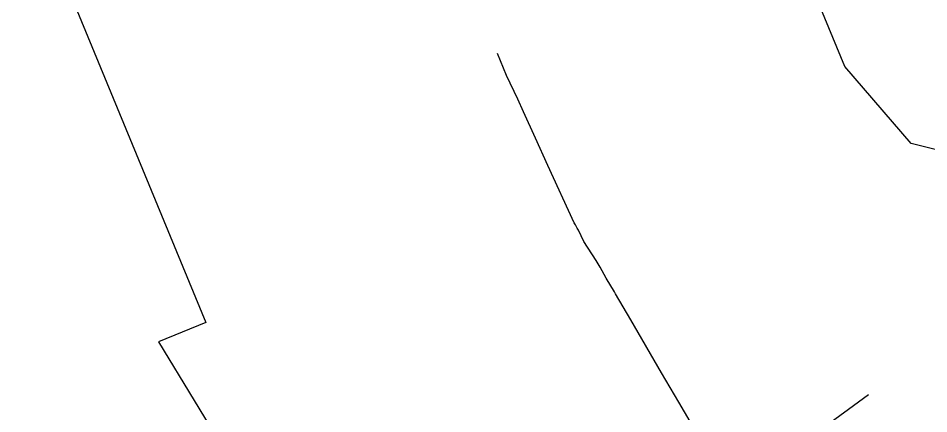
# Model space of a CAD drawing. Extents: x 6376870 to 6544053, y 1818313 to 2076828.
# Drawn here: x 6467440 to 6475978, y 1890762 to 1894475 of the extents above; entities that cross this region are included whole.
import ezdxf

# ---------------------------------------------------------------- set-up
doc = ezdxf.new("R2010")
doc.units = 21
for name, color, linetype in [('CL_LOCAL', 4, 'Continuous'), ('CL_MAJOR', 2, 'Continuous'), ('PLSS_QQ', 8, 'Continuous')]:
    doc.layers.add(name, color=color, linetype=linetype)

msp = doc.modelspace()

# ---------------------------------------------------------------- linework, layer by layer
at = {"layer": 'CL_LOCAL'}
msp.add_lwpolyline([(6474136.9, 1890008.6), (6475411.3, 1890941.6)], dxfattribs=at)
at = {"layer": 'CL_MAJOR'}
msp.add_lwpolyline([(6473793.4, 1890597.5), (6473634, 1890870.7), (6473472.6, 1891147.5), (6473183, 1891643.9), (6473041.5, 1891886.6), (6473030.3, 1891905.8), (6472954.1, 1892036.4), (6472895.3, 1892137.5), (6472858.2, 1892200.9), (6472743.4, 1892377.9), (6472692.8, 1892484.5), (6472682.1, 1892502.7), (6472663.8, 1892534.1), (6472651.2, 1892555.7), (6472407.2, 1893092), (6472290.3, 1893349.7), (6472178, 1893596.7), (6472123.8, 1893716.1), (6472019.2, 1893935.7), (6471934.9, 1894143.4)], dxfattribs=at)
at = {"layer": 'PLSS_QQ'}
for points in [[(6467439.9, 1895884.7), (6469200, 1891620.3), (6468754.9, 1891438.3), (6470426.7, 1888684.5), (6473219.8, 1884100.4), (6473484.2, 1883665.9), (6474725.6, 1881631.6), (6475817.4, 1879841.2), (6476861.9, 1880070.2), (6477704.7, 1880255.4), (6478882.9, 1880515.1)], [(6480640.9, 1883422.5), (6480037.3, 1884270.5), (6480166.1, 1884630), (6480424.8, 1884543.9), (6480531.6, 1884768.4), (6480464.7, 1885021.6), (6480045.5, 1885242), (6479890.2, 1886024.2), (6479170.7, 1886751.6), (6479177.7, 1887205.2), (6479183.7, 1887589.3), (6479203.8, 1888881.9), (6478692.5, 1889153.8), (6478346.9, 1890912.9), (6477911.4, 1891315.6), (6477169.2, 1892369.7), (6477035.2, 1892314.8), (6476291.5, 1893180.4), (6475813.3, 1893297.3), (6475189.6, 1894022.7), (6474776.8, 1895022.9)], [(6480640.9, 1883422.5), (6480037.3, 1884270.5), (6480166.1, 1884630), (6480424.8, 1884543.9), (6480531.6, 1884768.4), (6480464.7, 1885021.6), (6480045.5, 1885242), (6479890.2, 1886024.2), (6479170.7, 1886751.6), (6479177.7, 1887205.2), (6479183.7, 1887589.3), (6479203.8, 1888881.9), (6478692.5, 1889153.8), (6478346.9, 1890912.9), (6477911.4, 1891315.6), (6477169.2, 1892369.7), (6477035.2, 1892314.8), (6476291.5, 1893180.4), (6475813.3, 1893297.3), (6475189.6, 1894022.7), (6474776.8, 1895022.9)]]:
    msp.add_lwpolyline(points, dxfattribs=at)

doc.saveas('drawing.dxf')
